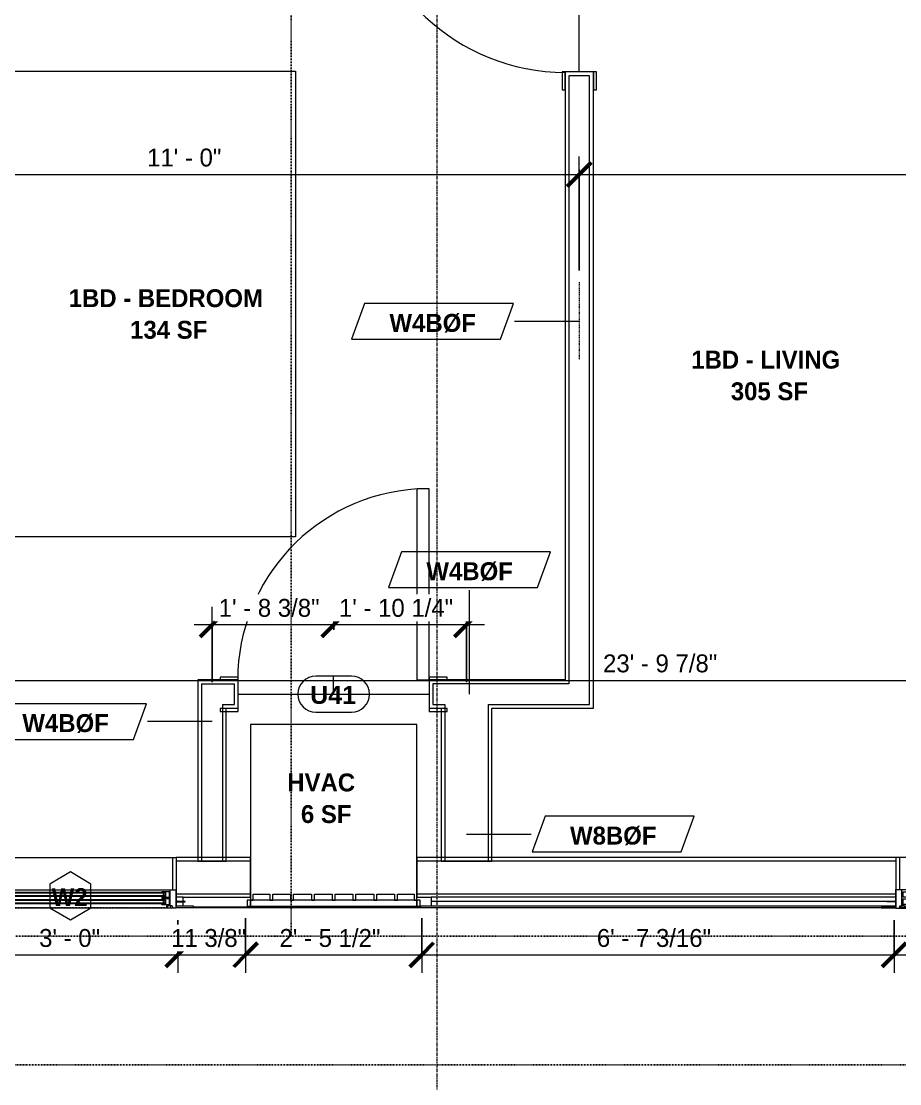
# Model space of a CAD drawing. Header units: inches. Extents: x -4058 to -1781, y 9814 to 12264.
# Drawn here: x -2897 to -2749.8, y 9951.2 to 10129.2 of the extents above; entities that cross this region are included whole.
import ezdxf

# ---------------------------------------------------------------- set-up
doc = ezdxf.new("R2010")
doc.units = ezdxf.units.IN
doc.header["$MEASUREMENT"] = 0
for name, pattern in [('Aligning Line 1_8_', [0.25, 0.125, -0.125]), ('Dash', [0.25, 0.125, -0.125]), ('Dash 3_32_', [0.1875, 0.09375, -0.09375]), ('Dash_2_', [0.25, 0.125, -0.125]), ('Grid Line 1_2_', [0.875, 0.5, -0.125, 0.125, -0.125])]:
    doc.linetypes.add(name, pattern=pattern)
for name, color, linetype, lineweight in [('0-1', 7, 'Continuous', 5), ('0-2', 7, 'Continuous', 9), ('A-ANNO-DIMS', 211, 'Continuous', 9), ('A-ANNO-DIMS-32', 211, 'Continuous', 9), ('A-AREA-IDEN', 2, 'Continuous', 9), ('A-DETL-1', 90, 'Dash 3_32_', 9), ('A-DETL-GENF-HDLN-1', 7, 'Dash', 9), ('A-DETL-GENF-HDLN-2', 1, 'Continuous', 18), ('A-DOOR-2', 31, 'Continuous', 9), ('A-DOOR-IDEN', 31, 'Continuous', 9), ('A-FLOR-2', 192, 'Continuous', 9), ('A-GENM-1', 7, 'Continuous', 9), ('A-GLAZ', 151, 'Continuous', 18), ('A-GLAZ-1', 7, 'Continuous', 9), ('A-GLAZ-IDEN', 152, 'Continuous', 9), ('A-WALL-1', 7, 'Continuous', 9), ('A-WALL-2', 113, 'Continuous', 9), ('A-WALL-IDEN', 211, 'Continuous', 9), ('G-ANNO-SYMB', 111, 'Aligning Line 1_8_', 9), ('I-FURN', 30, 'Continuous', 9), ('I-WALL-4', 2, 'Continuous', 9), ('S-GRID-1', 1, 'Grid Line 1_2_', 9)]:
    doc.layers.add(name, color=color, linetype=linetype, lineweight=lineweight)
doc.layers.add('0-4', color=250, linetype='Dash_2_')
doc.styles.add('Arial_B', font='arialbd.ttf', dxfattribs={"height": 3})
doc.styles.add('Century Gothic', font='ufonts.com_century-gothic.ttf', dxfattribs={"height": 3})
doc.styles.add('Century Gothic_B', font='GOTHICB.TTF', dxfattribs={"height": 3})
doc.dimstyles.new('MARKETING_DIMENSION', dxfattribs={"dimscale": 12, "dimtxt": 3.132505, "dimasz": 0.333333, "dimexe": 0.25, "dimexo": 0.166667, "dimgap": 0.041667, "dimtad": 1, "dimdec": 4, "dimrnd": 0.0625, "dimzin": 3, "dimdsep": 46, "dimlunit": 4, "dimtxsty": 'Century Gothic', "dimblk1": 'OBLIQUE', "dimblk2": 'OBLIQUE', "dimsah": 1, "dimcen": 0.09, "dimdle": 0.25, "dimazin": 0, "dimtfac": 1, "dimtdec": 4, "dimtix": 1, "dimtmove": 0, "dimatfit": 3, "dimfxl": 1, "dimtvp": 1, "dimtfill": 1, "dimfrac": 2, "dimtolj": 1, "dimtzin": 0, "dimarcsym": 2})
doc.dimstyles.new('THE_DIMENSION_STRING_2', dxfattribs={"dimscale": 12, "dimtxt": 3.132505, "dimasz": 0.333333, "dimexe": 0.25, "dimexo": 0.166667, "dimgap": 0.041667, "dimtad": 1, "dimdec": 4, "dimrnd": 0.0625, "dimzin": 3, "dimdsep": 46, "dimlunit": 4, "dimtxsty": 'Century Gothic', "dimblk1": 'OBLIQUE', "dimblk2": 'OBLIQUE', "dimsah": 1, "dimcen": 0.09, "dimdle": 0.25, "dimazin": 0, "dimtfac": 1, "dimtdec": 4, "dimtix": 1, "dimtmove": 0, "dimatfit": 3, "dimfxl": 1, "dimtvp": 1, "dimtfill": 1, "dimfrac": 2, "dimtolj": 1, "dimtzin": 0, "dimarcsym": 2})
doc.dimstyles.new('THE_DIMENSION_STRING_3', dxfattribs={"dimscale": 12, "dimtxt": 3.132505, "dimasz": 0.333333, "dimexe": 0.25, "dimexo": 0.166667, "dimgap": 0.041667, "dimtad": 1, "dimdec": 4, "dimrnd": 0.0625, "dimzin": 3, "dimdsep": 46, "dimlunit": 4, "dimtxsty": 'Century Gothic', "dimblk1": 'OBLIQUE', "dimblk2": 'OBLIQUE', "dimsah": 1, "dimcen": 0.09, "dimdle": 0.25, "dimazin": 0, "dimtfac": 1, "dimtdec": 4, "dimtix": 1, "dimtmove": 0, "dimatfit": 3, "dimfxl": 1, "dimtvp": 1, "dimtfill": 1, "dimfrac": 2, "dimtolj": 1, "dimtzin": 0, "dimarcsym": 2})
doc.dimstyles.new('THE_DIMENSION_STRING_4', dxfattribs={"dimscale": 12, "dimtxt": 3.132505, "dimasz": 0.333333, "dimexe": 0.25, "dimexo": 0.166667, "dimgap": 0.041667, "dimtad": 1, "dimdec": 4, "dimrnd": 0.0625, "dimzin": 3, "dimdsep": 46, "dimlunit": 4, "dimtxsty": 'Century Gothic', "dimblk1": 'OBLIQUE', "dimblk2": 'OBLIQUE', "dimsah": 1, "dimcen": 0.09, "dimdle": 0.25, "dimazin": 0, "dimtfac": 1, "dimtdec": 4, "dimtix": 1, "dimtmove": 0, "dimatfit": 3, "dimfxl": 1, "dimtvp": 1, "dimtfill": 1, "dimfrac": 2, "dimtolj": 1, "dimtzin": 0, "dimarcsym": 2})

# ---------------------------------------------------------------- blocks, each defined once
blk = doc.blocks.new('Window-Double_Hung-Marvin-Essential - ESDH3066 - 2nd Floor-3357213-UNIT PLANS - 2ND FLOOR')
at = {"layer": 'A-DETL-GENF-HDLN-1'}
blk.add_line((16.1, -4.22), (-16.5, -4.22), dxfattribs=at)
at = {"layer": 'A-DETL-GENF-HDLN-2'}
for p, q in [((-17.13, 4.19), (-17.75, 4.19)), ((-17.13, -1.16), (-17.13, 4.19)), ((17.12, 4.19), (17.75, 4.19)), ((17.12, 4.19), (17.12, -1.16)), ((-16.72, -1.19), (-17.75, -1.19)), ((-17.75, -4.28), (-17.75, -1.19)), ((-16.72, -3.77), (-16.72, -1.19)), ((-16.56, -1.53), (-15.34, -1.53)), ((-16.56, -1.53), (-16.56, -2.47)), ((-15.28, -1.65), (-15.94, -1.65)), ((-15.94, -1.65), (-15.94, -2.37)), ((-15.84, -1.66), (-15.84, -2.35)), ((-15.34, -1.53), (-15.28, -1.59)), ((-15.28, -1.59), (-15.28, -1.65)), ((15.34, -1.53), (15.28, -1.59)), ((15.28, -1.59), (15.28, -1.65)), ((15.28, -1.65), (15.94, -1.65)), ((16.56, -1.53), (15.34, -1.53)), ((15.84, -1.66), (15.84, -2.35)), ((15.94, -1.65), (15.94, -2.37)), ((16.56, -1.53), (16.56, -2.47)), ((16.72, -3.77), (16.72, -1.19)), ((16.72, -1.19), (17.75, -1.19)), ((17.75, -4.28), (17.75, -1.19)), ((-19.25, -3.23), (-19.25, -3.19)), ((-19.25, -3.19), (-17.9, -3.19)), ((-17.75, -3.23), (-19.25, -3.23)), ((-17.9, -3.19), (-17.9, -3.08)), ((-17.9, -3.08), (-17.75, -3.08)), ((-15.34, -2.47), (-16.56, -2.47)), ((-16.56, -2.75), (-15.34, -2.75)), ((-16.56, -2.75), (-16.56, -3.69)), ((-15.94, -2.37), (-15.28, -2.37)), ((-15.28, -2.87), (-15.94, -2.87)), ((-15.94, -2.87), (-15.94, -3.59)), ((-15.84, -2.88), (-15.84, -3.57)), ((-15.54, -1.79), (-15.54, -2.23)), ((-15.54, -3.01), (-15.54, -3.45)), ((-15.34, -2.47), (-15.28, -2.41)), ((-15.34, -2.75), (-15.28, -2.81)), ((-15.28, -2.37), (-15.28, -2.41)), ((-15.28, -2.81), (-15.28, -2.87)), ((15.28, -2.37), (15.28, -2.41)), ((15.94, -2.37), (15.28, -2.37)), ((15.34, -2.47), (15.28, -2.41)), ((15.34, -2.75), (15.28, -2.81)), ((15.28, -2.81), (15.28, -2.87)), ((15.28, -2.87), (15.94, -2.87)), ((15.34, -2.47), (16.56, -2.47)), ((16.56, -2.75), (15.34, -2.75)), ((15.54, -1.79), (15.54, -2.23)), ((15.54, -3.01), (15.54, -3.45)), ((15.84, -2.88), (15.84, -3.57)), ((15.94, -2.87), (15.94, -3.59)), ((16.56, -2.75), (16.56, -3.69)), ((17.9, -3.08), (17.75, -3.08)), ((17.75, -3.23), (19.25, -3.23)), ((17.9, -3.19), (17.9, -3.08)), ((19.25, -3.19), (17.9, -3.19)), ((19.25, -3.23), (19.25, -3.19)), ((-17.75, -4.28), (-17.16, -4.28)), ((-17.08, -3.87), (-17.16, -4.28)), ((-17.08, -3.87), (-16.19, -3.87)), ((-16.85, -4.25), (-16.85, -3.87)), ((-16.3, -4.25), (-16.85, -4.25)), ((-16.38, -3.77), (-16.72, -3.77)), ((-15.34, -3.69), (-16.56, -3.69)), ((-16.38, -3.87), (-16.38, -3.77)), ((-16.18, -4.01), (-16.3, -4.01)), ((-16.3, -4.01), (-16.3, -4.25)), ((-16.19, -3.87), (-16.19, -3.97)), ((-16.19, -3.97), (-16.1, -3.97)), ((-16.18, -4.22), (-16.18, -4.01)), ((-16.18, -4.22), (-16.1, -4.22)), ((-16.1, -3.97), (-16.1, -4.22)), ((-15.94, -3.59), (-15.28, -3.59)), ((-15.34, -3.69), (-15.28, -3.63)), ((-15.28, -3.59), (-15.28, -3.63)), ((15.28, -3.59), (15.28, -3.63)), ((15.94, -3.59), (15.28, -3.59)), ((15.34, -3.69), (15.28, -3.63)), ((15.34, -3.69), (16.56, -3.69)), ((16.19, -3.97), (16.1, -3.97)), ((16.1, -3.97), (16.1, -4.22)), ((16.18, -4.22), (16.1, -4.22)), ((16.18, -4.22), (16.18, -4.01)), ((16.18, -4.01), (16.3, -4.01)), ((17.08, -3.87), (16.19, -3.87)), ((16.19, -3.87), (16.19, -3.97)), ((16.3, -4.01), (16.3, -4.25)), ((16.3, -4.25), (16.85, -4.25)), ((16.38, -3.87), (16.38, -3.77)), ((16.38, -3.77), (16.72, -3.77)), ((16.85, -4.25), (16.85, -3.87)), ((17.08, -3.87), (17.16, -4.28)), ((17.75, -4.28), (17.16, -4.28))]:
    blk.add_line(p, q, dxfattribs=at)
at = {"layer": 'A-GLAZ'}
for p, q in [((15.84, -1.66), (-15.84, -1.66)), ((15.84, -1.79), (-15.84, -1.79)), ((15.84, -2.23), (-15.84, -2.23)), ((15.84, -2.35), (-15.84, -2.35)), ((15.84, -2.88), (-15.84, -2.88)), ((15.84, -3.01), (-15.84, -3.01)), ((15.84, -3.45), (-15.84, -3.45)), ((15.84, -3.57), (-15.84, -3.57))]:
    blk.add_line(p, q, dxfattribs=at)
at = {"layer": 'A-GLAZ-1'}
for p, q in [((-17.75, 4.19), (17.75, 4.19)), ((-17.75, -1.16), (-17.75, 4.19)), ((17.75, 4.19), (17.75, -1.16)), ((-17.75, -1.19), (17.75, -1.19)), ((-17.75, -4.28), (-17.75, -1.19)), ((17.75, -1.19), (17.75, -4.28)), ((17.75, -4.28), (-17.75, -4.28)), ((17.75, -4.19), (20.21, -4.19)), ((20.21, -4.25), (17.75, -4.25)), ((20.21, -4.19), (20.21, -4.25))]:
    blk.add_line(p, q, dxfattribs=at)
blk = doc.blocks.new('V-Series_EWC4_SPVU_RFA_2015 - 2ND AND 3RD FLOOR-2226480-UNIT PLANS - 2ND FLOOR')
at = {"layer": 'A-GENM-1'}
for p, q in [((-3859.97, 11740.34), (-3859.97, 11739.78)), ((-3858.97, 11740.34), (-3859.97, 11740.34)), ((-3858.97, 11739.78), (-3858.97, 11740.34)), ((-3859.97, 11739.78), (-3859.97, 11711.9)), ((-3858.97, 11739.78), (-3859.97, 11739.78)), ((-3859.97, 11739.78), (-3858.97, 11739.78)), ((-3858.97, 11711.9), (-3858.97, 11739.78)), ((-3829.54, 11739.78), (-3858.97, 11739.78)), ((-3858.97, 11739.78), (-3858.97, 11739.34)), ((-3858.97, 11739.34), (-3857.97, 11739.34)), ((-3857.97, 11739.34), (-3857.97, 11736.54)), ((-3829.54, 11711.9), (-3829.54, 11739.78)), ((-3857.97, 11736.54), (-3858.97, 11736.54)), ((-3858.97, 11736.54), (-3858.97, 11736.04)), ((-3858.97, 11736.04), (-3857.97, 11736.04)), ((-3857.97, 11736.04), (-3857.97, 11733.06)), ((-3857.97, 11733.06), (-3858.97, 11733.06)), ((-3858.97, 11733.06), (-3858.97, 11732.56)), ((-3858.97, 11732.56), (-3857.97, 11732.56)), ((-3857.97, 11732.56), (-3857.97, 11729.57)), ((-3857.97, 11729.57), (-3858.97, 11729.57)), ((-3858.97, 11729.57), (-3858.97, 11729.07)), ((-3858.97, 11729.07), (-3857.97, 11729.07)), ((-3857.97, 11729.07), (-3857.97, 11726.09)), ((-3857.97, 11726.09), (-3858.97, 11726.09)), ((-3858.97, 11726.09), (-3858.97, 11725.59)), ((-3858.97, 11725.59), (-3857.97, 11725.59)), ((-3857.97, 11725.59), (-3857.97, 11722.61)), ((-3857.97, 11722.61), (-3858.97, 11722.61)), ((-3858.97, 11722.61), (-3858.97, 11722.11)), ((-3858.97, 11722.11), (-3857.97, 11722.11)), ((-3857.97, 11722.11), (-3857.97, 11719.12)), ((-3857.97, 11719.12), (-3858.97, 11719.12)), ((-3858.97, 11719.12), (-3858.97, 11718.62)), ((-3858.97, 11718.62), (-3857.97, 11718.62)), ((-3857.97, 11718.62), (-3857.97, 11715.64)), ((-3857.97, 11715.64), (-3858.97, 11715.64)), ((-3858.97, 11715.64), (-3858.97, 11715.14)), ((-3858.97, 11715.14), (-3857.97, 11715.14)), ((-3857.97, 11715.14), (-3857.97, 11712.34)), ((-3859.97, 11711.9), (-3858.97, 11711.9)), ((-3859.97, 11711.9), (-3859.97, 11711.34)), ((-3858.97, 11711.9), (-3859.97, 11711.9)), ((-3857.97, 11712.34), (-3858.97, 11712.34)), ((-3858.97, 11712.34), (-3858.97, 11711.9)), ((-3858.97, 11711.34), (-3858.97, 11711.9)), ((-3858.97, 11711.9), (-3829.54, 11711.9)), ((-3859.97, 11711.34), (-3858.97, 11711.34))]:
    blk.add_line(p, q, dxfattribs=at)
blk = doc.blocks.new('Perforated Panel at Magic-Pak - hvac panel - 2nd floor 2-2702974-UNIT PLANS - 2ND FLOOR')
at = {"layer": 'A-GLAZ-1'}
for p, q in [((19.01, 4.19), (-19.01, 4.19)), ((-19.01, 4.12), (19.01, 4.12))]:
    blk.add_line(p, q, dxfattribs=at)
blk = doc.blocks.new('Window-Double_Hung-Marvin-Essential - ESDH3066 - 2nd Floor-3357214-UNIT PLANS - 2ND FLOOR')
at = {"layer": 'A-DETL-GENF-HDLN-1'}
blk.add_line((16.1, 4.22), (-16.5, 4.22), dxfattribs=at)
at = {"layer": 'A-DETL-GENF-HDLN-2'}
for p, q in [((-17.75, 4.28), (-17.16, 4.28)), ((-17.75, 4.28), (-17.75, 1.19)), ((-17.08, 3.87), (-17.16, 4.28)), ((-17.08, 3.87), (-16.19, 3.87)), ((-16.85, 4.25), (-16.85, 3.87)), ((-16.3, 4.25), (-16.85, 4.25)), ((-16.38, 3.77), (-16.72, 3.77)), ((-16.72, 3.77), (-16.72, 1.19)), ((-15.34, 3.69), (-16.56, 3.69)), ((-16.56, 2.75), (-16.56, 3.69)), ((-16.38, 3.87), (-16.38, 3.77)), ((-16.3, 4.01), (-16.3, 4.25)), ((-16.18, 4.01), (-16.3, 4.01)), ((-16.19, 3.97), (-16.1, 3.97)), ((-16.19, 3.87), (-16.19, 3.97)), ((-16.18, 4.22), (-16.1, 4.22)), ((-16.18, 4.22), (-16.18, 4.01)), ((-16.1, 3.97), (-16.1, 4.22)), ((-15.94, 2.87), (-15.94, 3.59)), ((-15.94, 3.59), (-15.28, 3.59)), ((-15.84, 2.88), (-15.84, 3.57)), ((-15.34, 3.69), (-15.28, 3.63)), ((-15.28, 3.59), (-15.28, 3.63)), ((15.34, 3.69), (15.28, 3.63)), ((15.28, 3.59), (15.28, 3.63)), ((15.94, 3.59), (15.28, 3.59)), ((15.34, 3.69), (16.56, 3.69)), ((15.84, 2.88), (15.84, 3.57)), ((15.94, 2.87), (15.94, 3.59)), ((16.18, 4.22), (16.1, 4.22)), ((16.1, 3.97), (16.1, 4.22)), ((16.19, 3.97), (16.1, 3.97)), ((16.18, 4.22), (16.18, 4.01)), ((16.18, 4.01), (16.3, 4.01)), ((16.19, 3.87), (16.19, 3.97)), ((17.08, 3.87), (16.19, 3.87)), ((16.3, 4.01), (16.3, 4.25)), ((16.3, 4.25), (16.85, 4.25)), ((16.38, 3.87), (16.38, 3.77)), ((16.38, 3.77), (16.72, 3.77)), ((16.56, 2.75), (16.56, 3.69)), ((16.72, 3.77), (16.72, 1.19)), ((16.85, 4.25), (16.85, 3.87)), ((17.08, 3.87), (17.16, 4.28)), ((17.75, 4.28), (17.16, 4.28)), ((17.75, 4.28), (17.75, 1.19)), ((-19.25, 3.23), (-19.25, 3.19)), ((-17.75, 3.23), (-19.25, 3.23)), ((-19.25, 3.19), (-17.9, 3.19)), ((-17.9, 3.19), (-17.9, 3.08)), ((-17.9, 3.08), (-17.75, 3.08)), ((-16.56, 2.75), (-15.34, 2.75)), ((-15.34, 2.47), (-16.56, 2.47)), ((-16.56, 1.53), (-16.56, 2.47)), ((-15.28, 2.87), (-15.94, 2.87)), ((-15.94, 1.65), (-15.94, 2.37)), ((-15.94, 2.37), (-15.28, 2.37)), ((-15.84, 1.66), (-15.84, 2.35)), ((-15.54, 3.01), (-15.54, 3.45)), ((-15.54, 1.79), (-15.54, 2.23)), ((-15.34, 2.75), (-15.28, 2.81)), ((-15.34, 2.47), (-15.28, 2.41)), ((-15.28, 2.81), (-15.28, 2.87)), ((-15.28, 2.37), (-15.28, 2.41)), ((15.28, 2.81), (15.28, 2.87)), ((15.28, 2.87), (15.94, 2.87)), ((15.34, 2.75), (15.28, 2.81)), ((15.34, 2.47), (15.28, 2.41)), ((15.28, 2.37), (15.28, 2.41)), ((15.94, 2.37), (15.28, 2.37)), ((16.56, 2.75), (15.34, 2.75)), ((15.34, 2.47), (16.56, 2.47)), ((15.54, 3.01), (15.54, 3.45)), ((15.54, 1.79), (15.54, 2.23)), ((15.84, 1.66), (15.84, 2.35)), ((15.94, 1.65), (15.94, 2.37)), ((16.56, 1.53), (16.56, 2.47)), ((17.75, 3.23), (19.25, 3.23)), ((17.9, 3.08), (17.75, 3.08)), ((17.9, 3.19), (17.9, 3.08)), ((19.25, 3.19), (17.9, 3.19)), ((19.25, 3.23), (19.25, 3.19)), ((-16.72, 1.19), (-17.75, 1.19)), ((-17.13, 1.16), (-17.13, -4.19)), ((-16.56, 1.53), (-15.34, 1.53)), ((-15.28, 1.65), (-15.94, 1.65)), ((-15.34, 1.53), (-15.28, 1.59)), ((-15.28, 1.59), (-15.28, 1.65)), ((15.28, 1.59), (15.28, 1.65)), ((15.28, 1.65), (15.94, 1.65)), ((15.34, 1.53), (15.28, 1.59)), ((16.56, 1.53), (15.34, 1.53)), ((16.72, 1.19), (17.75, 1.19)), ((17.12, -4.19), (17.12, 1.16)), ((-17.13, -4.19), (-17.75, -4.19)), ((17.12, -4.19), (17.75, -4.19))]:
    blk.add_line(p, q, dxfattribs=at)
at = {"layer": 'A-GLAZ'}
for p, q in [((15.84, 3.57), (-15.84, 3.57)), ((15.84, 3.45), (-15.84, 3.45)), ((15.84, 3.01), (-15.84, 3.01)), ((15.84, 2.88), (-15.84, 2.88)), ((15.84, 2.35), (-15.84, 2.35)), ((15.84, 2.23), (-15.84, 2.23)), ((15.84, 1.79), (-15.84, 1.79)), ((15.84, 1.66), (-15.84, 1.66))]:
    blk.add_line(p, q, dxfattribs=at)
at = {"layer": 'A-GLAZ-1'}
for p, q in [((17.75, 4.28), (-17.75, 4.28)), ((-17.75, 4.28), (-17.75, 1.19)), ((17.75, 1.19), (17.75, 4.28)), ((20.21, 4.25), (17.75, 4.25)), ((17.75, 4.19), (20.21, 4.19)), ((20.21, 4.19), (20.21, 4.25)), ((-17.75, 1.19), (17.75, 1.19)), ((-17.75, 1.16), (-17.75, -4.19)), ((17.75, -4.19), (17.75, 1.16)), ((-17.75, -4.19), (17.75, -4.19))]:
    blk.add_line(p, q, dxfattribs=at)
blk = doc.blocks.new('CTR - 1st Phase - Shell_rvt-1-UNIT PLANS - 2ND FLOOR')
at = {"layer": 'A-WALL-1'}
for p, q in [((-2858.61, 9989.06), (-2871.04, 9989.06)), ((-2858.61, 9982.44), (-2858.61, 9989.06)), ((-2750.48, 9989.06), (-2830.74, 9989.06)), ((-2830.74, 9989.06), (-2830.74, 9982.44)), ((-2858.61, 9988.44), (-2871.04, 9988.44)), ((-2750.48, 9988.44), (-2830.74, 9988.44)), ((-2871.04, 9983.72), (-2871.04, 9983.69)), ((-2750.48, 9983.69), (-2750.48, 9983.72)), ((-2858.61, 9982.94), (-2871.04, 9982.94)), ((-2869.89, 9982.44), (-2871.04, 9982.44)), ((-2869.89, 9981.69), (-2871.04, 9981.69)), ((-2869.89, 9980.94), (-2869.89, 9982.44)), ((-2869.89, 9982.44), (-2858.61, 9982.44)), ((-2750.48, 9982.94), (-2830.74, 9982.94)), ((-2830.74, 9982.44), (-2828.36, 9982.44)), ((-2828.36, 9982.44), (-2828.36, 9980.94)), ((-2750.48, 9982.44), (-2828.36, 9982.44)), ((-2750.48, 9981.69), (-2828.36, 9981.69)), ((-2869.89, 9980.94), (-2871.04, 9980.94)), ((-2868.14, 9980.94), (-2869.89, 9980.94)), ((-2868.58, 9980.69), (-2868.14, 9980.69)), ((-2868.14, 9980.69), (-2868.14, 9980.94)), ((-2828.36, 9980.94), (-2830.11, 9980.94)), ((-2830.11, 9980.94), (-2830.11, 9980.69)), ((-2830.11, 9980.69), (-2752.94, 9980.69)), ((-2750.48, 9980.94), (-2828.36, 9980.94))]:
    blk.add_line(p, q, dxfattribs=at)
at = {"layer": '0-2'}
for name, p, rotation in [('V-Series_EWC4_SPVU_RFA_2015 - 2ND AND 3RD FLOOR-2226480-UNIT PLANS - 2ND FLOOR', (8881.17, 13840.91), 90.00000000000026), ('Window-Double_Hung-Marvin-Essential - ESDH3066 - 2nd Floor-3357214-UNIT PLANS - 2ND FLOOR', (-2732.73, 9984.88), 180), ('Perforated Panel at Magic-Pak - hvac panel - 2nd floor 2-2702974-UNIT PLANS - 2ND FLOOR', (-2849.12, 9984.88), 180)]:
    blk.add_blockref(name, p, dxfattribs=dict(at, rotation=rotation))
blk.add_blockref('Window-Double_Hung-Marvin-Essential - ESDH3066 - 2nd Floor-3357213-UNIT PLANS - 2ND FLOOR', (-2888.79, 9984.88), dxfattribs=at)
blk = doc.blocks.new('SWING - SINGLE - FLUSH - SWING - FLUSH - 2-10 x 6-8 - PRIVACY-4202129-UNIT PLANS - 2ND FLOOR')
at = {"layer": 'A-DOOR-2'}
for p, q in [((15, 2.37), (15, 36.38)), ((17, 36.38), (15, 36.38)), ((17, 2.37), (17, 36.38)), ((-17, 2.87), (-20, 2.87)), ((-20, 2.87), (-20, 2.37)), ((-20, 2.37), (-17, 2.37)), ((-17, 2.37), (-17, 2.87)), ((17, 2.37), (15, 2.37)), ((20, 2.87), (17, 2.87)), ((17, 2.87), (17, 2.37)), ((17, 2.37), (20, 2.37)), ((20, 2.37), (20, 2.87)), ((-17, -2.38), (-20, -2.38)), ((-20, -2.38), (-20, -2.88)), ((-20, -2.88), (-17, -2.88)), ((-17, -2.88), (-17, -2.38)), ((20, -2.38), (17, -2.38)), ((17, -2.38), (17, -2.88)), ((17, -2.88), (20, -2.88)), ((20, -2.88), (20, -2.38))]:
    blk.add_line(p, q, dxfattribs=at)
blk.add_arc((17, 2.37), 34.07, 93.3657, 180, dxfattribs=at)
blk = doc.blocks.new('Bed-Standard - King 78_ x 80_-V19-UNIT PLANS - 2ND FLOOR')
at = {"layer": 'I-FURN'}
for p, q in [((-28.31, 41.8), (49.69, 41.8)), ((-28.31, -38.2), (-28.31, 41.8)), ((49.69, 41.8), (49.69, -38.2)), ((49.69, -24.2), (-28.31, -17.63)), ((-25.31, -24.2), (46.69, -24.2)), ((-25.31, -36.2), (-25.31, -24.2)), ((46.69, -36.2), (46.69, -24.2)), ((-25.31, -36.2), (46.69, -36.2))]:
    blk.add_line(p, q, dxfattribs=at)
blk = doc.blocks.new('SWING - SINGLE - FLUSH - SWING - 32_ x 80_ - WITH ACOUSTICAL SEAL-4202144-UNIT PLANS - 2ND FLOOR')
at = {"layer": 'A-DOOR-2'}
for p, q in [((14, 2.37), (14, 34.38)), ((16, 34.38), (14, 34.38)), ((16, 2.37), (16, 34.38)), ((-16, 2.87), (-19, 2.87)), ((-19, 2.87), (-19, 2.37)), ((-19, 2.37), (-16, 2.37)), ((-16, 2.37), (-16, 2.87)), ((16, 2.37), (14, 2.37)), ((19, 2.87), (16, 2.87)), ((16, 2.87), (16, 2.37)), ((16, 2.37), (19, 2.37)), ((19, 2.37), (19, 2.87)), ((-16, -2.38), (-19, -2.38)), ((-19, -2.38), (-19, -2.88)), ((-19, -2.88), (-16, -2.88)), ((-16, -2.88), (-16, -2.38)), ((19, -2.38), (16, -2.38)), ((16, -2.38), (16, -2.88)), ((16, -2.88), (19, -2.88)), ((19, -2.88), (19, -2.38))]:
    blk.add_line(p, q, dxfattribs=at)
blk.add_arc((16, 2.37), 32.07, 93.5759, 180, dxfattribs=at)
blk = doc.blocks.new('Wall Tag - Arch Wall-3956453-UNIT PLANS - 2ND FLOOR')
at = {"layer": 'A-WALL-IDEN'}
for p, q in [((-0.3561, 0.0937), (-0.4244, -0.0937)), ((0.4244, 0.0937), (-0.3561, 0.0937)), ((0.3561, -0.0937), (0.4244, 0.0937)), ((-0.4244, -0.0937), (0.3561, -0.0937))]:
    blk.add_line(p, q, dxfattribs=at)
blk = doc.blocks.new('DIMBLOCK415-UNIT PLANS - 2ND FLOOR')
at = {"layer": 'A-ANNO-DIMS-32'}
for p, q in [((-2906.79, 9978.6), (-2906.79, 9969.76)), ((-2906.79, 9972.76), (-2906.79, 9978.6)), ((-2870.79, 9978.6), (-2870.79, 9969.76)), ((-2870.79, 9972.76), (-2870.79, 9978.6)), ((-2906.79, 9972.76), (-2870.79, 9972.76))]:
    blk.add_line(p, q, dxfattribs=at)
at = {"layer": 'A-ANNO-DIMS-32', "lineweight": 50}
for p, q in [((-2906.79, 9972.76), (-2904.79, 9974.76)), ((-2870.79, 9972.76), (-2868.79, 9974.76)), ((-2906.79, 9972.76), (-2908.79, 9970.76)), ((-2870.79, 9972.76), (-2872.79, 9970.76))]:
    blk.add_line(p, q, dxfattribs=at)
at = {"layer": 'A-ANNO-DIMS-32', "color": 0, "insert": (-2894.03, 9977.1), "char_height": 3, "width": 12.5897, "attachment_point": 1, "line_spacing_factor": 0.984502, "style": 'Century Gothic', "bg_fill": 3, "box_fill_scale": 1.25, "bg_fill_color": 256, "bg_fill_true_color": 13158600, "bg_fill_transparency": 0}
blk.add_mtext('3\' - 0"', dxfattribs=at)
blk = doc.blocks.new('_Oblique')
at = {"color": 0, "linetype": 'ByBlock', "lineweight": -2}
blk.add_line((-0.5, -0.5), (0.5, 0.5), dxfattribs=at)
blk = doc.blocks.new('DIMBLOCK416-UNIT PLANS - 2ND FLOOR')
at = {"layer": 'A-ANNO-DIMS-32'}
for p, q in [((-2870.79, 9978.6), (-2870.79, 9969.76)), ((-2870.79, 9972.76), (-2870.79, 9978.6)), ((-2859.42, 9978.94), (-2859.42, 9969.76)), ((-2859.42, 9972.76), (-2859.42, 9978.94)), ((-2870.79, 9972.76), (-2859.42, 9972.76))]:
    blk.add_line(p, q, dxfattribs=at)
at = {"layer": 'A-ANNO-DIMS-32', "lineweight": 50}
for p, q in [((-2870.79, 9972.76), (-2868.79, 9974.76)), ((-2859.42, 9972.76), (-2857.42, 9974.76)), ((-2870.79, 9972.76), (-2872.79, 9970.76)), ((-2859.42, 9972.76), (-2861.42, 9970.76))]:
    blk.add_line(p, q, dxfattribs=at)
at = {"layer": 'A-ANNO-DIMS-32', "color": 0, "insert": (-2871.92, 9977.1), "char_height": 3, "width": 16.3487, "attachment_point": 1, "line_spacing_factor": 0.984502, "style": 'Century Gothic', "bg_fill": 3, "box_fill_scale": 1.25, "bg_fill_color": 256, "bg_fill_true_color": 13158600, "bg_fill_transparency": 0}
blk.add_mtext('11 3/8"', dxfattribs=at)
blk = doc.blocks.new('DIMBLOCK417-UNIT PLANS - 2ND FLOOR')
at = {"layer": 'A-ANNO-DIMS-32'}
for p, q in [((-2859.42, 9978.94), (-2859.42, 9969.76)), ((-2859.42, 9972.76), (-2859.42, 9978.94)), ((-2829.92, 9978.94), (-2829.92, 9969.76)), ((-2829.92, 9972.76), (-2829.92, 9978.94)), ((-2859.42, 9972.76), (-2829.92, 9972.76))]:
    blk.add_line(p, q, dxfattribs=at)
at = {"layer": 'A-ANNO-DIMS-32', "lineweight": 50}
for p, q in [((-2859.42, 9972.76), (-2857.42, 9974.76)), ((-2829.92, 9972.76), (-2827.92, 9974.76)), ((-2859.42, 9972.76), (-2861.42, 9970.76)), ((-2829.92, 9972.76), (-2831.92, 9970.76))]:
    blk.add_line(p, q, dxfattribs=at)
at = {"layer": 'A-ANNO-DIMS-32', "color": 0, "insert": (-2853.75, 9977.1), "char_height": 3, "width": 21.7784, "attachment_point": 1, "line_spacing_factor": 0.984502, "style": 'Century Gothic', "bg_fill": 3, "box_fill_scale": 1.25, "bg_fill_color": 256, "bg_fill_true_color": 13158600, "bg_fill_transparency": 0}
blk.add_mtext('2\' - 5 1/2"', dxfattribs=at)
blk = doc.blocks.new('DIMBLOCK418-UNIT PLANS - 2ND FLOOR')
at = {"layer": 'A-ANNO-DIMS-32'}
for p, q in [((-2829.92, 9978.94), (-2829.92, 9969.76)), ((-2829.92, 9972.76), (-2829.92, 9978.94)), ((-2750.73, 9978.6), (-2750.73, 9969.76)), ((-2750.73, 9972.76), (-2750.73, 9978.6)), ((-2829.92, 9972.76), (-2750.73, 9972.76))]:
    blk.add_line(p, q, dxfattribs=at)
at = {"layer": 'A-ANNO-DIMS-32', "lineweight": 50}
for p, q in [((-2829.92, 9972.76), (-2827.92, 9974.76)), ((-2750.73, 9972.76), (-2748.73, 9974.76)), ((-2829.92, 9972.76), (-2831.92, 9970.76)), ((-2750.73, 9972.76), (-2752.73, 9970.76))]:
    blk.add_line(p, q, dxfattribs=at)
at = {"layer": 'A-ANNO-DIMS-32', "color": 0, "insert": (-2800.57, 9977.1), "char_height": 3, "width": 24.5827, "attachment_point": 1, "line_spacing_factor": 0.984502, "style": 'Century Gothic', "bg_fill": 3, "box_fill_scale": 1.25, "bg_fill_color": 256, "bg_fill_true_color": 13158600, "bg_fill_transparency": 0}
blk.add_mtext('6\' - 7 3/16"', dxfattribs=at)
blk = doc.blocks.new('DIMBLOCK419-UNIT PLANS - 2ND FLOOR')
at = {"layer": 'A-ANNO-DIMS-32'}
for p, q in [((-2750.73, 9978.6), (-2750.73, 9969.76)), ((-2750.73, 9972.76), (-2750.73, 9978.6)), ((-2714.72, 9978.6), (-2714.72, 9969.76)), ((-2714.72, 9972.76), (-2714.72, 9978.6)), ((-2750.73, 9972.76), (-2714.72, 9972.76))]:
    blk.add_line(p, q, dxfattribs=at)
at = {"layer": 'A-ANNO-DIMS-32', "lineweight": 50}
for p, q in [((-2750.73, 9972.76), (-2748.73, 9974.76)), ((-2714.72, 9972.76), (-2712.72, 9974.76)), ((-2750.73, 9972.76), (-2752.73, 9970.76)), ((-2714.72, 9972.76), (-2716.72, 9970.76))]:
    blk.add_line(p, q, dxfattribs=at)
at = {"layer": 'A-ANNO-DIMS-32', "color": 0, "insert": (-2737.97, 9977.1), "char_height": 3, "width": 12.5897, "attachment_point": 1, "line_spacing_factor": 0.984502, "style": 'Century Gothic', "bg_fill": 3, "box_fill_scale": 1.25, "bg_fill_color": 256, "bg_fill_true_color": 13158600, "bg_fill_transparency": 0}
blk.add_mtext('3\' - 0"', dxfattribs=at)
blk = doc.blocks.new('DIMBLOCK711-UNIT PLANS - 2ND FLOOR')
at = {"layer": 'A-ANNO-DIMS-32'}
for p, q in [((-2844.67, 10027.22), (-2844.67, 10031.05)), ((-2822.42, 10018.44), (-2822.42, 10031.05)), ((-2819.42, 10028.05), (-2844.67, 10028.05)), ((-2844.67, 10028.05), (-2844.67, 10027.22)), ((-2822.42, 10028.05), (-2822.42, 10018.44))]:
    blk.add_line(p, q, dxfattribs=at)
at = {"layer": 'A-ANNO-DIMS-32', "lineweight": 50}
for p, q in [((-2844.67, 10028.05), (-2842.67, 10030.05)), ((-2822.42, 10028.05), (-2820.42, 10030.05)), ((-2844.67, 10028.05), (-2846.67, 10026.05)), ((-2822.42, 10028.05), (-2824.42, 10026.05))]:
    blk.add_line(p, q, dxfattribs=at)
at = {"layer": 'A-ANNO-DIMS-32', "color": 0, "insert": (-2843.79, 10032.4), "char_height": 3, "width": 24.5827, "attachment_point": 1, "line_spacing_factor": 0.984502, "style": 'Century Gothic', "bg_fill": 3, "box_fill_scale": 1.25, "bg_fill_color": 256, "bg_fill_true_color": 13158600, "bg_fill_transparency": 0}
blk.add_mtext('1\' - 10 1/4"', dxfattribs=at)
blk = doc.blocks.new('DIMBLOCK712-UNIT PLANS - 2ND FLOOR')
at = {"layer": 'A-ANNO-DIMS-32'}
for p, q in [((-2865.05, 10018.44), (-2865.05, 10031.05)), ((-2844.67, 10027.22), (-2844.67, 10031.05)), ((-2844.67, 10028.05), (-2868.05, 10028.05)), ((-2865.05, 10028.05), (-2865.05, 10018.44)), ((-2844.67, 10028.05), (-2844.67, 10027.22))]:
    blk.add_line(p, q, dxfattribs=at)
at = {"layer": 'A-ANNO-DIMS-32', "lineweight": 50}
for p, q in [((-2865.05, 10028.05), (-2863.05, 10030.05)), ((-2844.67, 10028.05), (-2842.67, 10030.05)), ((-2865.05, 10028.05), (-2867.05, 10026.05)), ((-2844.67, 10028.05), (-2846.67, 10026.05))]:
    blk.add_line(p, q, dxfattribs=at)
at = {"layer": 'A-ANNO-DIMS-32', "color": 0, "insert": (-2863.94, 10032.4), "char_height": 3, "width": 21.7784, "attachment_point": 1, "line_spacing_factor": 0.984502, "style": 'Century Gothic', "bg_fill": 3, "box_fill_scale": 1.25, "bg_fill_color": 256, "bg_fill_true_color": 13158600, "bg_fill_transparency": 0}
blk.add_mtext('1\' - 8 3/8"', dxfattribs=at)
blk = doc.blocks.new('Door Tag - Type Mark-2601225-UNIT PLANS - 2ND FLOOR')
at = {"layer": 'A-DOOR-IDEN'}
for p, q in [((0.09375, 0.09375), (-0.09375, 0.09375)), ((-0.09375, -0.09375), (0.09375, -0.09375))]:
    blk.add_line(p, q, dxfattribs=at)
for centre, start, end in [((-0.09375, 0), 90, 270), ((0.09375, 0), 270, 90)]:
    blk.add_arc(centre, 0.09375, start, end, dxfattribs=at)
blk = doc.blocks.new('DIMBLOCK1097-UNIT PLANS - 2ND FLOOR')
at = {"layer": 'A-ANNO-DIMS-32', "lineweight": 50}
for p, q in [((-2932.21, 10018.75), (-2930.21, 10020.75)), ((-2646.36, 10018.75), (-2644.36, 10020.75)), ((-2932.21, 10018.75), (-2934.21, 10016.75)), ((-2646.36, 10018.75), (-2648.36, 10016.75))]:
    blk.add_line(p, q, dxfattribs=at)
at = {"layer": 'A-ANNO-DIMS-32'}
for p, q in [((-2646.36, 10015.28), (-2646.36, 10021.75)), ((-2932.21, 10019.58), (-2932.21, 10015.75)), ((-2932.21, 10018.75), (-2932.21, 10019.58)), ((-2932.21, 10018.75), (-2646.36, 10018.75)), ((-2646.36, 10018.75), (-2646.36, 10015.28))]:
    blk.add_line(p, q, dxfattribs=at)
at = {"layer": 'A-ANNO-DIMS-32', "color": 0, "insert": (-2799.53, 10023.1), "char_height": 3, "width": 24.5827, "attachment_point": 1, "line_spacing_factor": 0.984502, "style": 'Century Gothic', "bg_fill": 3, "box_fill_scale": 1.25, "bg_fill_color": 256, "bg_fill_true_color": 13158600, "bg_fill_transparency": 0}
blk.add_mtext('23\' - 9 7/8"', dxfattribs=at)
blk = doc.blocks.new('Window Tag - ONE-4156801-UNIT PLANS - 2ND FLOOR')
at = {"layer": 'A-GLAZ-IDEN'}
for p, q in [((0, 0.125), (-0.1071, 0.0619)), ((0.107, 0.062), (0, 0.125)), ((-0.1071, 0.0619), (-0.1071, -0.0619)), ((0.107, -0.0624), (0.107, 0.062)), ((-0.1071, -0.0619), (0, -0.125)), ((0, -0.125), (0.107, -0.0624))]:
    blk.add_line(p, q, dxfattribs=at)
blk = doc.blocks.new('DIMBLOCK1493-UNIT PLANS - 2ND FLOOR')
at = {"layer": 'A-ANNO-DIMS-32'}
for p, q in [((-2935.52, 10164.19), (-2935.52, 10100.49)), ((-2935.52, 10103.49), (-2935.52, 10164.19)), ((-2803.52, 10104.32), (-2803.52, 10100.49)), ((-2803.52, 10103.49), (-2803.52, 10104.32)), ((-2938.52, 10103.49), (-2800.52, 10103.49))]:
    blk.add_line(p, q, dxfattribs=at)
at = {"layer": 'A-ANNO-DIMS-32', "lineweight": 50}
for p, q in [((-2935.52, 10103.49), (-2933.52, 10105.49)), ((-2803.52, 10103.49), (-2801.52, 10105.49)), ((-2935.52, 10103.49), (-2937.52, 10101.49)), ((-2803.52, 10103.49), (-2805.52, 10101.49))]:
    blk.add_line(p, q, dxfattribs=at)
at = {"layer": 'A-ANNO-DIMS-32', "color": 0, "insert": (-2875.94, 10107.84), "char_height": 3, "width": 15.394, "attachment_point": 1, "line_spacing_factor": 0.984502, "style": 'Century Gothic', "bg_fill": 3, "box_fill_scale": 1.25, "bg_fill_color": 256, "bg_fill_true_color": 13158600, "bg_fill_transparency": 0}
blk.add_mtext('11\' - 0"', dxfattribs=at)
blk = doc.blocks.new('DIMBLOCK1509-UNIT PLANS - 2ND FLOOR')
at = {"layer": 'A-ANNO-DIMS-32'}
for p, q in [((-2803.52, 10087.44), (-2803.52, 10106.49)), ((-2637.5, 10104.32), (-2637.5, 10100.49)), ((-2637.5, 10103.49), (-2637.5, 10104.32)), ((-2806.52, 10103.49), (-2634.5, 10103.49)), ((-2803.52, 10103.49), (-2803.52, 10087.44))]:
    blk.add_line(p, q, dxfattribs=at)
at = {"layer": 'A-ANNO-DIMS-32', "lineweight": 50}
for p, q in [((-2803.52, 10103.49), (-2801.52, 10105.49)), ((-2637.5, 10103.49), (-2635.5, 10105.49)), ((-2803.52, 10103.49), (-2805.52, 10101.49)), ((-2637.5, 10103.49), (-2639.5, 10101.49))]:
    blk.add_line(p, q, dxfattribs=at)
at = {"layer": 'A-ANNO-DIMS-32', "color": 0, "insert": (-2728.09, 10107.84), "char_height": 3, "width": 18.1984, "attachment_point": 1, "line_spacing_factor": 0.984502, "style": 'Century Gothic', "bg_fill": 3, "box_fill_scale": 1.25, "bg_fill_color": 256, "bg_fill_true_color": 13158600, "bg_fill_transparency": 0}
blk.add_mtext('13\' - 10"', dxfattribs=at)

msp = doc.modelspace()

# ---------------------------------------------------------------- linework, layer by layer
at = {"layer": '0-4'}
msp.add_line((-2632.58926, 9954.33144), (-2940.21477, 9954.33144), dxfattribs=at)
at = {"layer": 'A-DETL-1'}
msp.add_line((-2803.52374, 10085.44399), (-2803.52374, 10072.44399), dxfattribs=at)
at = {"layer": 'A-FLOR-2'}
for p, q in [((-2803.52374, 10120.6644), (-2803.52374, 10154.6644)), ((-2860.67374, 10016.44399), (-2828.67374, 10016.44399))]:
    msp.add_line(p, q, dxfattribs=at)
at = {"layer": 'A-WALL-2'}
for p, q in [((-2801.14874, 10120.6644), (-2805.89874, 10120.6644)), ((-2805.89874, 10120.6644), (-2805.89874, 10018.81899)), ((-2801.14874, 10014.06899), (-2801.14874, 10120.6644)), ((-2805.27374, 10120.0394), (-2805.27374, 10018.19399)), ((-2801.77374, 10120.0394), (-2805.27374, 10120.0394)), ((-2801.77374, 10014.69399), (-2801.77374, 10120.0394)), ((-2860.67374, 10018.81899), (-2867.42374, 10018.81899)), ((-2867.42374, 10018.81899), (-2867.42374, 9988.44399)), ((-2860.67374, 10014.06899), (-2860.67374, 10018.81899)), ((-2805.89874, 10018.81899), (-2828.67374, 10018.81899)), ((-2828.67374, 10018.81899), (-2828.67374, 10014.06899)), ((-2866.79874, 10018.19399), (-2866.79874, 9988.44399)), ((-2866.79874, 10018.19399), (-2861.29874, 10018.19399)), ((-2861.29874, 10014.69399), (-2861.29874, 10018.19399)), ((-2828.04874, 10018.19399), (-2828.04874, 10014.69399)), ((-2805.27374, 10018.19399), (-2828.04874, 10018.19399)), ((-2863.29874, 10014.69399), (-2863.29874, 9988.44399)), ((-2863.29874, 10014.69399), (-2861.29874, 10014.69399)), ((-2862.67374, 9988.44399), (-2862.67374, 10014.06899)), ((-2862.67374, 10014.06899), (-2860.67374, 10014.06899)), ((-2828.67374, 10014.06899), (-2826.67374, 10014.06899)), ((-2828.04874, 10014.69399), (-2826.04874, 10014.69399)), ((-2826.04874, 10014.69399), (-2826.04874, 9988.44399)), ((-2818.79874, 10014.69399), (-2801.77374, 10014.69399)), ((-2818.79874, 10014.69399), (-2818.79874, 9988.44399)), ((-2818.17374, 10014.06899), (-2801.14874, 10014.06899)), ((-2867.42374, 9988.44399), (-2862.67374, 9988.44399))]:
    msp.add_line(p, q, dxfattribs=at)
at = {"layer": 'A-WALL-IDEN'}
for p, q in [((-2803.52374, 10078.88712), (-2814.36689, 10078.88712)), ((-2865.04874, 10011.85077), (-2875.89189, 10011.85077)), ((-2822.42374, 9993.0023), (-2811.58058, 9993.0023))]:
    msp.add_line(p, q, dxfattribs=at)
at = {"layer": 'G-ANNO-SYMB'}
for p, q in [((-2851.7738, 10857.05315), (-2851.7738, 9975.90299)), ((-2851.7738, 9975.90299), (-3939.53358, 9975.90299)), ((-1939.7738, 9975.89825), (-3043.10454, 9975.89825))]:
    msp.add_line(p, q, dxfattribs=at)
at = {"layer": 'I-WALL-4'}
for p, q in [((-2826.67374, 10014.06899), (-2826.67374, 9988.44399)), ((-2818.17374, 9988.44399), (-2818.17374, 10014.06899)), ((-2826.67374, 9988.44399), (-2818.17374, 9988.44399))]:
    msp.add_line(p, q, dxfattribs=at)

# ---------------------------------------------------------------- block references
at = {"layer": '0-1'}
msp.add_blockref('CTR - 1st Phase - Shell_rvt-1-UNIT PLANS - 2ND FLOOR', (0, 0), dxfattribs=at)
at = {"layer": 'A-DOOR-2', "rotation": 90.00000000004793}
msp.add_blockref('SWING - SINGLE - FLUSH - SWING - FLUSH - 2-10 x 6-8 - PRIVACY-4202129-UNIT PLANS - 2ND FLOOR', (-2803.52374, 10137.6644), dxfattribs=at)
at = {"layer": 'A-DOOR-2'}
msp.add_blockref('SWING - SINGLE - FLUSH - SWING - 32_ x 80_ - WITH ACOUSTICAL SEAL-4202144-UNIT PLANS - 2ND FLOOR', (-2844.67374, 10016.44399), dxfattribs=at)
at = {"layer": 'A-WALL-IDEN', "xscale": 31.99999999999999, "yscale": 31.99999999999999, "zscale": 31.99999999999999}
for p in [(-2828.0986, 10078.88712), (-2821.91795, 10037.28714), (-2889.6236, 10011.85077), (-2797.84888, 9993.0023)]:
    msp.add_blockref('Wall Tag - Arch Wall-3956453-UNIT PLANS - 2ND FLOOR', p, dxfattribs=at)
at = {"layer": 'I-FURN', "rotation": 270.0000000000285}
msp.add_blockref('Bed-Standard - King 78_ x 80_-V19-UNIT PLANS - 2ND FLOOR', (-2892.88132, 10092.50751), dxfattribs=at)

# ---------------------------------------------------------------- texts
at = {"layer": 'A-AREA-IDEN', "char_height": 3, "attachment_point": 1, "style": 'Century Gothic_B'}
for s, insert, width in [('1BD - BEDROOM', (-2889.07057, 10084.27653), 40.299), ('134 SF', (-2878.77765, 10078.97939), 15.352), ('1BD - LIVING', (-2784.74656, 10073.97782), 31.411), ('305 SF', (-2778.11979, 10068.68068), 15.352), ('HVAC', (-2852.4475, 10003.15495), 15.049), ('6 SF', (-2850.16088, 9997.85782), 9.494)]:
    msp.add_mtext(s, dxfattribs=dict(at, insert=insert, width=width))
at = {"layer": 'A-WALL-IDEN', "char_height": 3, "width": 17.372, "attachment_point": 1, "style": 'Century Gothic_B'}
for s, insert in [('W4BØF', (-2835.31452, 10080.13465)), ('W4BØF', (-2829.13387, 10038.53467)), ('W4BØF', (-2896.83952, 10013.09831)), ('W8BØF', (-2805.0648, 9994.24983))]:
    msp.add_mtext(s, dxfattribs=dict(at, insert=insert))

# ---------------------------------------------------------------- next in the draw order: dimensions: what is measured, and where the dimension line sits
at = {"layer": 'A-ANNO-DIMS'}
for base, p1, p2, dimstyle, override, picture, middle in [((-2844.67374, 10028.05141), (-2822.42374, 10016.44399), (-2844.67374, 10025.22298), 'THE_DIMENSION_STRING_3', {"dimpost": '<>', "dimfxl": 23.919307}, 'DIMBLOCK711-UNIT PLANS - 2ND FLOOR', (-2833.54874, 10030.29308)), ((-2870.78624, 9972.75511), (-2906.78624, 9980.59511), (-2870.78624, 9980.59511), 'THE_DIMENSION_STRING_2', {"dimpost": '<>', "dimfxl": 36}, 'DIMBLOCK415-UNIT PLANS - 2ND FLOOR', (-2888.78624, 9974.83057))]:
    dim = msp.add_linear_dim(base=base, p1=p1, p2=p2, dimstyle=dimstyle, override=override, dxfattribs=at)
    dim.commit()
    dim.dimension.update_dxf_attribs({"geometry": picture, "text_midpoint": middle})

# ---------------------------------------------------------------- next in the draw order: linework, layer by layer
at = {"layer": 'A-WALL-IDEN'}
msp.add_line((-2821.91795, 10016.44399), (-2821.91795, 10033.86912), dxfattribs=at)

# ---------------------------------------------------------------- next in the draw order: block references
at = {"layer": 'A-GLAZ-IDEN', "xscale": 31.99999999999999, "yscale": 31.99999999999999, "zscale": 31.99999999999999}
msp.add_blockref('Window Tag - ONE-4156801-UNIT PLANS - 2ND FLOOR', (-2888.78624, 9982.65697), dxfattribs=at)

# ---------------------------------------------------------------- next in the draw order: texts
at = {"layer": 'A-GLAZ-IDEN', "insert": (-2891.92298, 9983.94072), "char_height": 3, "width": 7.575, "attachment_point": 1, "style": 'Century Gothic_B'}
msp.add_mtext('W2', dxfattribs=at)

# ---------------------------------------------------------------- next in the draw order: dimensions: what is measured, and where the dimension line sits
at = {"layer": 'A-ANNO-DIMS'}
for base, p1, p2, dimstyle, override, picture, middle in [((-2865.04874, 10028.05141), (-2844.67374, 10025.22298), (-2865.04874, 10016.44399), 'THE_DIMENSION_STRING_3', {"dimpost": '<>', "dimfxl": 22.185837}, 'DIMBLOCK712-UNIT PLANS - 2ND FLOOR', (-2854.86124, 10030.29308)), ((-2859.42374, 9972.75511), (-2870.78624, 9980.59511), (-2859.42374, 9980.9394), 'THE_DIMENSION_STRING_2', {"dimpost": '<>', "dimfxl": 11.367715}, 'DIMBLOCK416-UNIT PLANS - 2ND FLOOR', (-2865.10499, 9974.99678))]:
    dim = msp.add_linear_dim(base=base, p1=p1, p2=p2, dimstyle=dimstyle, override=override, dxfattribs=at)
    dim.commit()
    dim.dimension.update_dxf_attribs({"geometry": picture, "text_midpoint": middle})

# ---------------------------------------------------------------- next in the draw order: linework, layer by layer
at = {"layer": 'A-DOOR-IDEN'}
msp.add_line((-2844.67374, 10016.44399), (-2844.67374, 10019.4413), dxfattribs=at)

# ---------------------------------------------------------------- next in the draw order: block references
at = {"layer": 'A-DOOR-IDEN', "xscale": 31.99999999999999, "yscale": 31.99999999999999, "zscale": 31.99999999999999}
msp.add_blockref('Door Tag - Type Mark-2601225-UNIT PLANS - 2ND FLOOR', (-2844.67374, 10016.4413), dxfattribs=at)

# ---------------------------------------------------------------- next in the draw order: texts
at = {"layer": 'A-DOOR-IDEN', "insert": (-2848.60562, 10017.82116), "char_height": 3, "width": 9.393, "attachment_point": 1, "style": 'Arial_B'}
msp.add_mtext('U41', dxfattribs=at)

# ---------------------------------------------------------------- next in the draw order: dimensions: what is measured, and where the dimension line sits
at = {"layer": 'A-ANNO-DIMS'}
dim = msp.add_linear_dim(base=(-2829.92374, 9972.75511), p1=(-2859.42374, 9980.9394), p2=(-2829.92374, 9980.9394), dimstyle='THE_DIMENSION_STRING_2', override={"dimpost": '<>', "dimfxl": 29.5}, dxfattribs=at)
dim.commit()
dim.dimension.update_dxf_attribs({"geometry": 'DIMBLOCK417-UNIT PLANS - 2ND FLOOR', "text_midpoint": (-2844.67374, 9974.99678)})

# ---------------------------------------------------------------- next in the draw order: linework, layer by layer
at = {"layer": '0-4'}
msp.add_line((-2851.7738, 9975.90299), (-3939.53358, 9975.90299), dxfattribs=at)

# ---------------------------------------------------------------- next in the draw order: dimensions: what is measured, and where the dimension line sits
at = {"layer": 'A-ANNO-DIMS'}
for base, p1, p2, dimstyle, override, picture, middle in [((-2646.36124, 10018.75427), (-2932.21124, 10021.5827), (-2646.36124, 10013.2769), 'THE_DIMENSION_STRING_4', {"dimpost": '<>', "dimfxl": 285.970643}, 'DIMBLOCK1097-UNIT PLANS - 2ND FLOOR', (-2789.28624, 10020.99594)), ((-2750.7253, 9972.75511), (-2829.92374, 9980.9394), (-2750.7253, 9980.59511), 'THE_DIMENSION_STRING_2', {"dimpost": '<>', "dimfxl": 79.199186}, 'DIMBLOCK418-UNIT PLANS - 2ND FLOOR', (-2790.32452, 9974.99678))]:
    dim = msp.add_linear_dim(base=base, p1=p1, p2=p2, dimstyle=dimstyle, override=override, dxfattribs=at)
    dim.commit()
    dim.dimension.update_dxf_attribs({"geometry": picture, "text_midpoint": middle})

# ---------------------------------------------------------------- next in the draw order: linework, layer by layer
at = {"layer": '0-4'}
msp.add_line((-2851.7738, 10857.05315), (-2851.7738, 9975.90299), dxfattribs=at)
at = {"layer": 'S-GRID-1'}
msp.add_line((-2827.32374, 9814.0266), (-2827.32374, 12247.50061), dxfattribs=at)

# ---------------------------------------------------------------- next in the draw order: dimensions: what is measured, and where the dimension line sits
at = {"layer": 'A-ANNO-DIMS'}
dim = msp.add_linear_dim(base=(-2714.72217, 9972.75511), p1=(-2750.7253, 9980.59511), p2=(-2714.72217, 9980.59511), dimstyle='THE_DIMENSION_STRING_2', override={"dimpost": '<>', "dimfxl": 36.003125}, dxfattribs=at)
dim.commit()
dim.dimension.update_dxf_attribs({"geometry": 'DIMBLOCK419-UNIT PLANS - 2ND FLOOR', "text_midpoint": (-2732.72374, 9974.83057)})

# ---------------------------------------------------------------- next in the draw order: linework, layer by layer
at = {"layer": '0-4'}
msp.add_line((-1939.7738, 9975.89825), (-3043.10454, 9975.89825), dxfattribs=at)

# ---------------------------------------------------------------- next in the draw order: dimensions: what is measured, and where the dimension line sits
at = {"layer": 'A-ANNO-DIMS'}
dim = msp.add_linear_dim(base=(-2803.52374, 10103.49086), p1=(-2935.52374, 10166.19399), p2=(-2803.52374, 10106.31929), dimstyle='MARKETING_DIMENSION', override={"dimpost": '<>', "dimfxl": 144.944746}, dxfattribs=at)
dim.commit()
dim.dimension.update_dxf_attribs({"geometry": 'DIMBLOCK1493-UNIT PLANS - 2ND FLOOR', "text_midpoint": (-2869.52374, 10105.56632)})

# ---------------------------------------------------------------- next in the draw order: dimensions: what is measured, and where the dimension line sits
dim = msp.add_linear_dim(base=(-2637.49874, 10103.49086), p1=(-2803.52374, 10085.44399), p2=(-2637.49874, 10106.31929), dimstyle='MARKETING_DIMENSION', override={"dimpost": '<>', "dimfxl": 167.332241}, dxfattribs=at)
dim.commit()
dim.dimension.update_dxf_attribs({"geometry": 'DIMBLOCK1509-UNIT PLANS - 2ND FLOOR', "text_midpoint": (-2720.51124, 10105.56632)})

doc.saveas('drawing.dxf')
